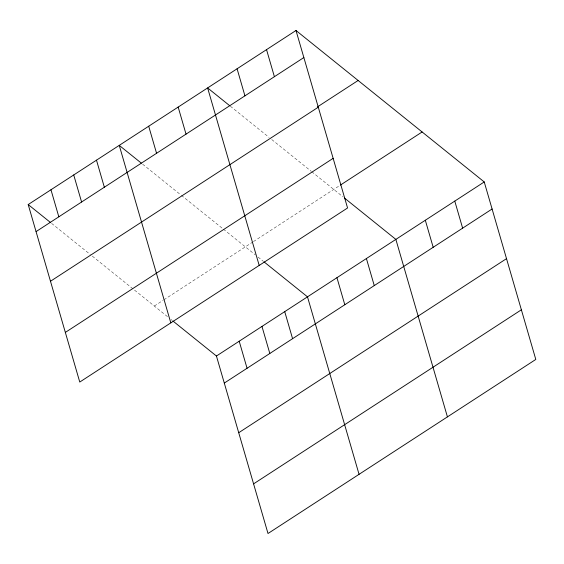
<?xml version="1.0" encoding="UTF-8"?>
<svg xmlns="http://www.w3.org/2000/svg" width="564" height="564" viewBox="0 0 564 564"><rect width="100%" height="100%" fill="white"/><g stroke="black" fill="none" stroke-linecap="round" stroke-linejoin="round"><path stroke-width="0.42" stroke-dasharray="2.82 2.11" d="M154.317 306.033L163.13 300.309M163.863 299.829L252.735 242.069M253.469 241.589L339.634 185.584M230.338 106.208L269.077 137.376M271.742 139.527L311.074 171.174M311.744 171.71L343.095 196.935M142.629 164.187L180.699 194.82M181.368 195.356L222.702 228.617M223.372 229.153L255.386 254.914M258.058 257.064L263.402 261.365M51.578 223.365L90.318 254.54M92.32 256.148L167.677 316.785M171.019 319.471L172.351 320.542"/><path stroke-width="0.85" d="M295.994 30.491L347.565 207.982L79.764 382.047L28.2 204.556L295.994 30.491L484.236 181.953L535.8 359.444L268.006 533.509L216.435 356.018L173.021 321.085M36.061 231.614L303.855 57.549M317.61 106.8L358.119 80.476M50.485 281.26L318.279 107.195M65.346 332.407L333.141 158.343M340.374 185.105L422.119 131.969M216.435 356.018L484.236 181.953M224.296 383.069L492.097 209.004M238.72 432.715L506.514 258.65M253.581 483.863L521.376 309.798M229.668 105.672L207.623 87.935L259.193 265.425M344.428 198.013L395.857 239.39L447.428 416.881M141.296 163.109L119.251 145.378L170.814 322.869M264.072 261.9L307.486 296.833L359.056 474.324M28.2 204.556L50.245 222.294M454.774 201.101L462.635 228.152M425.319 220.242L433.18 247.3M366.403 258.538L374.263 285.596M336.948 277.685L344.808 304.743M266.539 49.639L274.4 76.697M237.084 68.787L244.945 95.845M284.728 311.631L292.582 338.682M261.964 326.422L269.825 353.48M178.168 107.082L186.028 134.14M239.199 341.22L247.06 368.278M148.706 126.23L156.566 153.288M96.486 160.169L104.347 187.227M73.729 174.967L81.59 202.025M50.964 189.765L58.825 216.816"/></g></svg>
